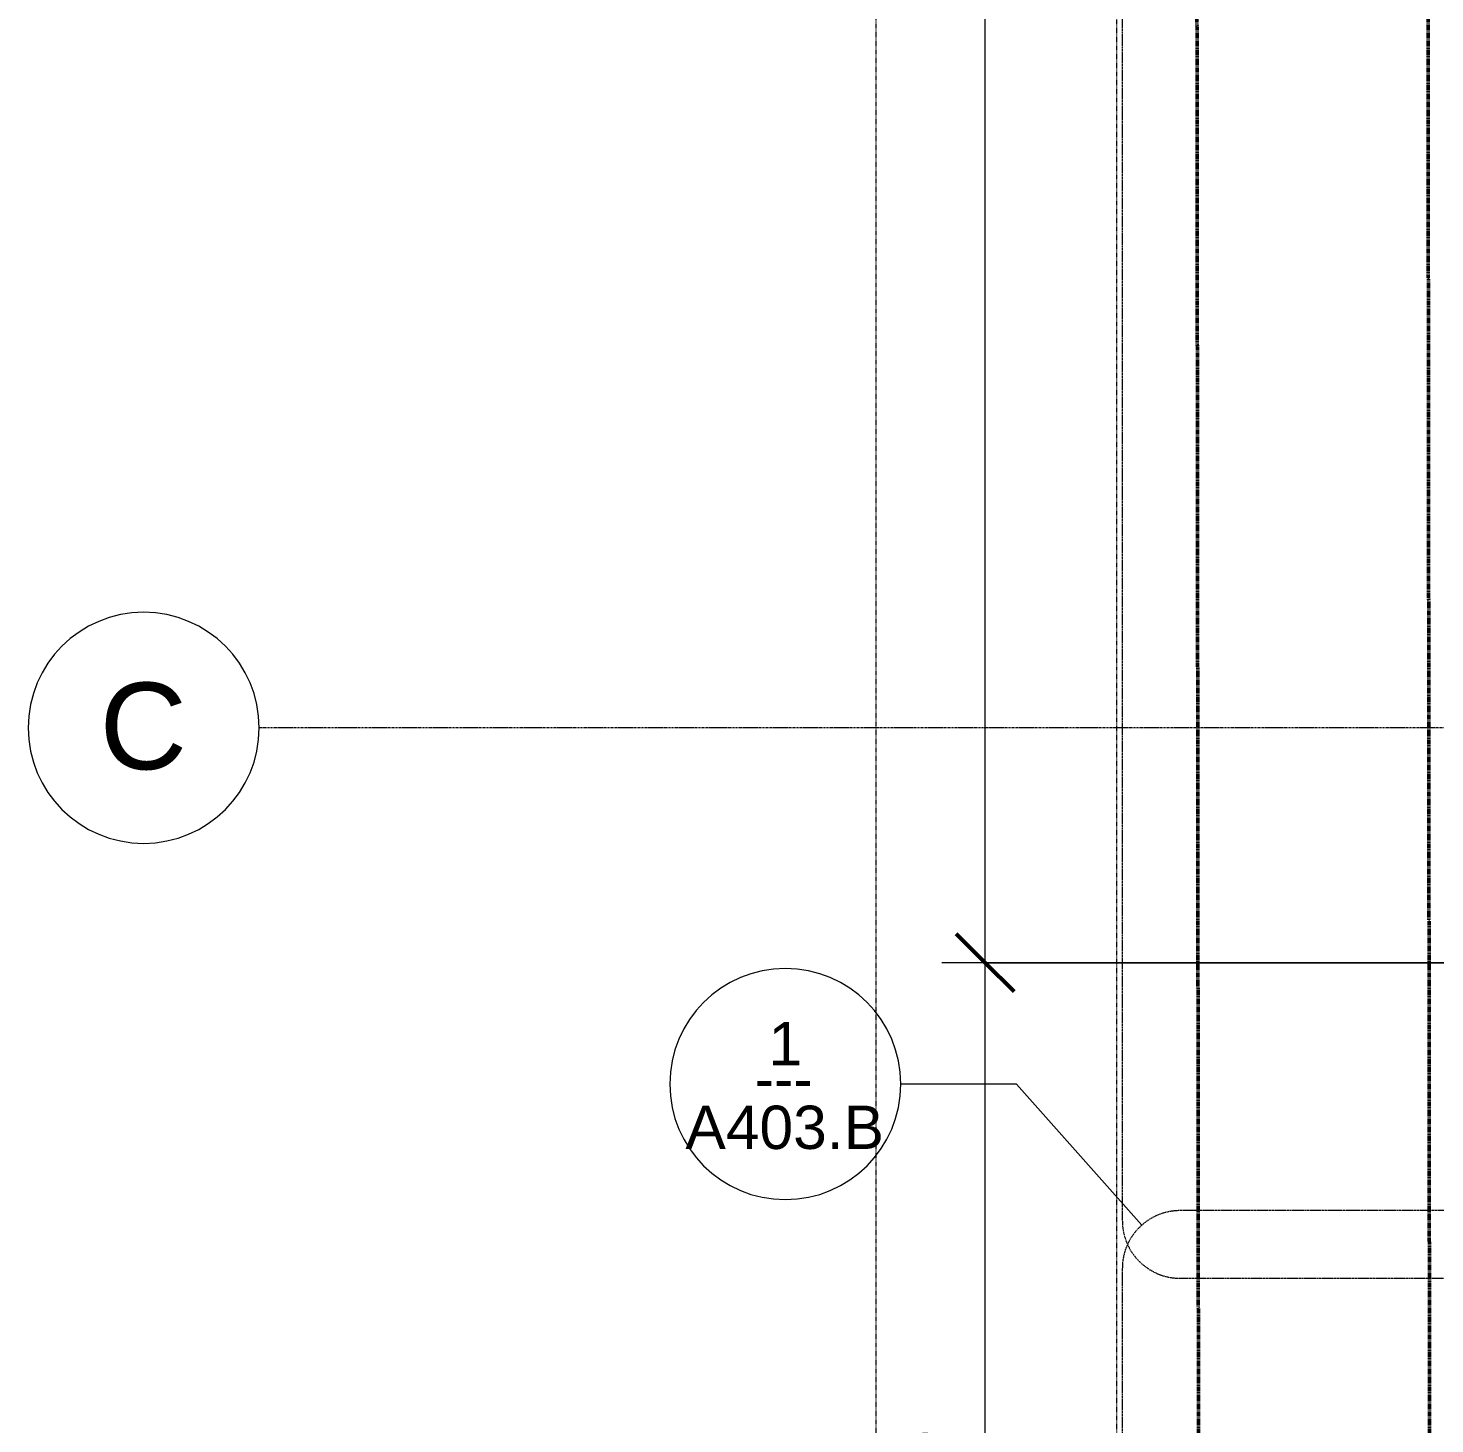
# Model space of a CAD drawing. Header units: inches. Extents: x -4294 to -464, y 9706 to 12475.
# Drawn here: x -4292.2 to -3926.9, y 11006.4 to 11368.9 of the extents above; entities that cross this region are included whole.
import ezdxf

# ---------------------------------------------------------------- set-up
doc = ezdxf.new("R2010")
doc.units = ezdxf.units.IN
doc.header["$MEASUREMENT"] = 0
for name, pattern in [('Aligning Line 1_8_', [0.25, 0.125, -0.125]), ('Dash Dot 3_16_', [0.3125, 0.1875, -0.0625, 0, -0.0625]), ('Double Dash 3_8_', [1, 0.375, -0.125, 0.125, -0.125, 0.125, -0.125]), ('Grid Line 1_2_', [0.875, 0.5, -0.125, 0.125, -0.125])]:
    doc.linetypes.add(name, pattern=pattern)
for name, color, linetype, lineweight in [('0-1', 7, 'Continuous', 5), ('0-3', 147, 'Aligning Line 1_8_', 9), ('0-4', 165, 'Continuous', 5), ('A-ANNO-DIMS', 211, 'Continuous', 9), ('A-ANNO-DIMS-120', 211, 'Continuous', 9), ('A-ANNO-SYMB', 150, 'Continuous', 9), ('A-ANNO-SYMB-1', 150, 'Dash Dot 3_16_', 9), ('C-PROP-LINE-1', 90, 'Double Dash 3_8_', 50), ('G-ANNO-SYMB', 111, 'Aligning Line 1_8_', 9), ('G-ANNO-SYMB-1', 147, 'Aligning Line 1_8_', 9), ('S-GRID-1', 1, 'Grid Line 1_2_', 9), ('S-GRID-IDEN', 1, 'Continuous', 9), ('S-GRID-IDEN-1', 147, 'Continuous', 9)]:
    doc.layers.add(name, color=color, linetype=linetype, lineweight=lineweight)
doc.styles.add('Arial', font='arial.ttf', dxfattribs={"height": 22.5})
doc.styles.add('Arial_1', font='arial.ttf', dxfattribs={"height": 11.25})
doc.styles.add('Century Gothic', font='ufonts.com_century-gothic.ttf', dxfattribs={"height": 11.25})
doc.styles.add('Century Gothic_1', font='ufonts.com_century-gothic.ttf', dxfattribs={"height": 0.09375})
doc.dimstyles.new('OD__1_8__Tol__', dxfattribs={"dimscale": 12, "dimtxt": 11.746893, "dimasz": 1.25, "dimexe": 0.9375, "dimexo": 0.625, "dimgap": 0.15625, "dimtad": 1, "dimdec": 3, "dimrnd": 0.125, "dimzin": 3, "dimdsep": 46, "dimlunit": 4, "dimtxsty": 'Century Gothic', "dimblk1": 'OBLIQUE', "dimblk2": 'OBLIQUE', "dimsah": 1, "dimcen": 0.09, "dimdle": 0.9375, "dimazin": 0, "dimtfac": 1, "dimtdec": 4, "dimtix": 1, "dimtmove": 0, "dimatfit": 3, "dimfxl": 1, "dimtvp": 1, "dimtfill": 1, "dimfrac": 2, "dimtolj": 1, "dimtzin": 0, "dimarcsym": 2})

# ---------------------------------------------------------------- blocks, each defined once
blk = doc.blocks.new('CTR - 1st Phase - Unit Layouts_rvt-1-FLOOR PLAN - 3RD FLOOR')
at = {"layer": 'G-ANNO-SYMB-1'}
blk.add_line((-4009.53, 9846.28), (-4009.53, 12240.75), dxfattribs=at)
blk = doc.blocks.new('Family - ___-1878357-FLOOR PLAN - 3RD FLOOR')
at = {"layer": 'C-PROP-LINE-1'}
for p, q in [((-3989.61, 12268.69), (-3987.01, 9767.34)), ((-3929.52, 12184.69), (-3927.1, 9853.17))]:
    blk.add_line(p, q, dxfattribs=at)
blk = doc.blocks.new('Grid - Grid Head - Circle-50561-FLOOR PLAN - 3RD FLOOR')
at = {"layer": 'S-GRID-IDEN-1'}
for start, end in [(360, 180), (180, 360)]:
    blk.add_arc((0, 0), 0.25, start, end, dxfattribs=at)
blk = doc.blocks.new('CTR - 1st Phase - Shell_rvt-1-FLOOR PLAN - 3RD FLOOR')
at = {"layer": 'G-ANNO-SYMB-1'}
blk.add_line((-4071.96, 9706.24), (-4071.96, 12363.38), dxfattribs=at)
at = {"layer": 'S-GRID-1'}
blk.add_line((-464.45, 11187.19), (-4232.19, 11187.19), dxfattribs=at)
at = {"layer": '0-3'}
blk.add_blockref('Family - ___-1878357-FLOOR PLAN - 3RD FLOOR', (0, 0), dxfattribs=at)
at = {"layer": '0-4', "xscale": 120, "yscale": 120, "zscale": 120, "rotation": 89.9999999999999}
blk.add_blockref('Grid - Grid Head - Circle-50561-FLOOR PLAN - 3RD FLOOR', (-4262.19, 11187.19), dxfattribs=at)
at = {"layer": 'S-GRID-IDEN', "insert": (-4273.64, 11198.92), "char_height": 22.5, "width": 27.6487, "attachment_point": 1, "style": 'Arial'}
blk.add_mtext('C', dxfattribs=at)
blk = doc.blocks.new('CTR - 1st Phase -Stairs _ Elevators_rvt-1-FLOOR PLAN - 3RD FLOOR')
at = {"layer": 'G-ANNO-SYMB-1'}
blk.add_line((-4071.96, 9706.24), (-4071.96, 12363.38), dxfattribs=at)
blk = doc.blocks.new('DIMBLOCK16-FLOOR PLAN - 3RD FLOOR')
at = {"layer": 'A-ANNO-DIMS-120', "lineweight": 50}
for p, q in [((-4043.68, 11126.19), (-4051.18, 11133.69)), ((-4043.68, 11126.19), (-4036.18, 11118.69)), ((-4043.68, 10838.19), (-4051.18, 10845.69)), ((-4043.68, 10838.19), (-4036.18, 10830.69))]:
    blk.add_line(p, q, dxfattribs=at)
at = {"layer": 'A-ANNO-DIMS-120'}
for p, q in [((-3859.97, 11126.19), (-4054.93, 11126.19)), ((-4043.68, 10838.19), (-4043.68, 11126.19)), ((-4043.68, 11126.19), (-3859.97, 11126.19)), ((-3859.97, 10838.19), (-4054.93, 10838.19)), ((-4043.68, 10838.19), (-3859.97, 10838.19))]:
    blk.add_line(p, q, dxfattribs=at)
at = {"layer": 'A-ANNO-DIMS-120', "color": 0, "insert": (-4059.97, 10958.14), "char_height": 11.25, "width": 57.7276, "attachment_point": 1, "rotation": 90, "line_spacing_factor": 0.984502, "style": 'Century Gothic', "bg_fill": 3, "box_fill_scale": 1.25, "bg_fill_color": 256, "bg_fill_true_color": 13158600, "bg_fill_transparency": 0}
blk.add_mtext('24\' - 0"', dxfattribs=at)
blk = doc.blocks.new('_Oblique')
at = {"color": 0, "linetype": 'ByBlock', "lineweight": -2}
blk.add_line((-0.5, -0.5), (0.5, 0.5), dxfattribs=at)
blk = doc.blocks.new('DIMBLOCK17-FLOOR PLAN - 3RD FLOOR')
at = {"layer": 'A-ANNO-DIMS-120', "lineweight": 50}
for p, q in [((-4043.68, 11750.19), (-4051.18, 11757.69)), ((-4043.68, 11750.19), (-4036.18, 11742.69)), ((-4043.68, 11126.19), (-4051.18, 11133.69)), ((-4043.68, 11126.19), (-4036.18, 11118.69))]:
    blk.add_line(p, q, dxfattribs=at)
at = {"layer": 'A-ANNO-DIMS-120'}
for p, q in [((-3859.97, 11750.19), (-4054.93, 11750.19)), ((-4043.68, 11126.19), (-4043.68, 11750.19)), ((-4043.68, 11750.19), (-3859.97, 11750.19)), ((-3859.97, 11126.19), (-4054.93, 11126.19)), ((-4043.68, 11126.19), (-3859.97, 11126.19))]:
    blk.add_line(p, q, dxfattribs=at)
at = {"layer": 'A-ANNO-DIMS-120', "color": 0, "insert": (-4059.97, 11414.14), "char_height": 11.25, "width": 57.7276, "attachment_point": 1, "rotation": 90, "line_spacing_factor": 0.984502, "style": 'Century Gothic', "bg_fill": 3, "box_fill_scale": 1.25, "bg_fill_color": 256, "bg_fill_true_color": 13158600, "bg_fill_transparency": 0}
blk.add_mtext('52\' - 0"', dxfattribs=at)
blk = doc.blocks.new('Floor Plan - Callout Head-565430-FLOOR PLAN - 3RD FLOOR')
at = {"layer": 'A-ANNO-SYMB'}
for start, end in [(360, 180), (180, 360)]:
    blk.add_arc((0, 0), 0.25, start, end, dxfattribs=at)
at = {"layer": 'A-ANNO-SYMB', "insert": (-0.0662, 0.0585), "char_height": 0.09375, "width": 0.160969, "attachment_point": 1, "style": 'Century Gothic_1'}
blk.add_mtext('---', dxfattribs=at)

msp = doc.modelspace()

# ---------------------------------------------------------------- linework, layer by layer
at = {"layer": 'G-ANNO-SYMB'}
msp.add_line((-4071.9645, 9706.2403), (-4071.9645, 12363.3824), dxfattribs=at)

# ---------------------------------------------------------------- block references
at = {"layer": '0-1'}
for name in ['CTR - 1st Phase - Shell_rvt-1-FLOOR PLAN - 3RD FLOOR', 'CTR - 1st Phase -Stairs _ Elevators_rvt-1-FLOOR PLAN - 3RD FLOOR', 'CTR - 1st Phase - Unit Layouts_rvt-1-FLOOR PLAN - 3RD FLOOR']:
    msp.add_blockref(name, (0, 0), dxfattribs=at)
at = {"layer": 'A-ANNO-SYMB', "xscale": 120, "yscale": 120, "zscale": 120}
msp.add_blockref('Floor Plan - Callout Head-565430-FLOOR PLAN - 3RD FLOOR', (-4095.5743, 11094.6832), dxfattribs=at)

# ---------------------------------------------------------------- texts
at = {"layer": 'A-ANNO-SYMB', "char_height": 11.25, "attachment_point": 1, "style": 'Arial_1'}
for s, insert, width in [('1', (-4099.9367, 11110.8073), 10.605), ('A403.B', (-4121.5036, 11089.077), 62.8725)]:
    msp.add_mtext(s, dxfattribs=dict(at, insert=insert, width=width))

# ---------------------------------------------------------------- next in the draw order: dimensions: what is measured, and where the dimension line sits
at = {"layer": 'A-ANNO-DIMS'}
dim = msp.add_linear_dim(base=(-4043.6776, 11126.1894), p1=(-3852.4737, 10838.1894), p2=(-3852.4737, 11126.1894), angle=90, dimstyle='OD__1_8__Tol__', override={"dimpost": '<>', "dimfxl": 288}, dxfattribs=at)
dim.commit()
dim.dimension.update_dxf_attribs({"geometry": 'DIMBLOCK16-FLOOR PLAN - 3RD FLOOR', "text_midpoint": (-4051.4605, 10982.1894)})

# ---------------------------------------------------------------- next in the draw order: linework, layer by layer
at = {"layer": 'A-ANNO-SYMB'}
for p, q in [((-4035.579, 11094.6832), (-4065.5743, 11094.6832)), ((-4003.0266, 11058.0386), (-4035.579, 11094.6832))]:
    msp.add_line(p, q, dxfattribs=at)
at = {"layer": 'A-ANNO-SYMB-1'}
for p, q in [((-2068.9044, 11061.8244), (-3993.0647, 11061.8244)), ((-4008.0647, 11046.8244), (-4008.0647, 9876.8244)), ((-3993.0647, 11044.2516), (-2068.9044, 11044.2516))]:
    msp.add_line(p, q, dxfattribs=at)
for centre, start, end in [((-3993.0647, 11046.8244), 90, 180), ((-3993.0647, 11059.2516), 180, 270)]:
    msp.add_arc(centre, 15, start, end, dxfattribs=at)

# ---------------------------------------------------------------- next in the draw order: dimensions: what is measured, and where the dimension line sits
at = {"layer": 'A-ANNO-DIMS'}
dim = msp.add_linear_dim(base=(-4043.6776, 11750.1894), p1=(-3852.4737, 11126.1894), p2=(-3852.4737, 11750.1894), angle=90, dimstyle='OD__1_8__Tol__', override={"dimpost": '<>', "dimfxl": 624}, dxfattribs=at)
dim.commit()
dim.dimension.update_dxf_attribs({"geometry": 'DIMBLOCK17-FLOOR PLAN - 3RD FLOOR', "text_midpoint": (-4051.4605, 11438.1894)})

# ---------------------------------------------------------------- next in the draw order: linework, layer by layer
at = {"layer": 'A-ANNO-SYMB-1'}
msp.add_line((-4008.0647, 12229.2516), (-4008.0647, 11059.2516), dxfattribs=at)

doc.saveas('drawing.dxf')
